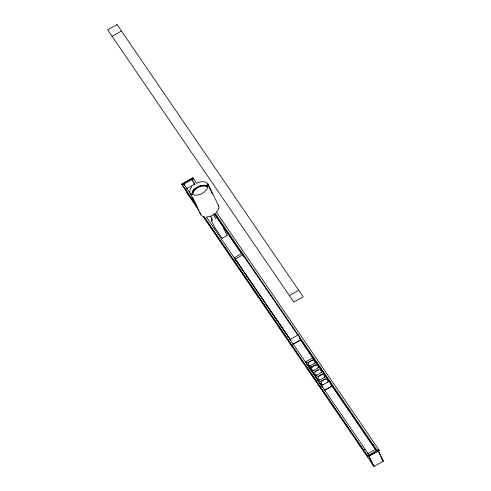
<?xml version="1.0" encoding="UTF-8"?>
<svg xmlns="http://www.w3.org/2000/svg" width="491" height="491" viewBox="0 0 491 491"><rect width="100%" height="100%" fill="white"/><g stroke="black" fill="none" stroke-linecap="round" stroke-linejoin="round"><path stroke-width="0.74" d="M189.735 191.558L190.213 189.188L191.778 186.733M207.374 188.237C204.931 193.037 199.002 195.934 193.718 194.921M216.93 212.075L218.876 208.411L218.771 206.073L207.957 183.916C205.41 180.719 200.561 181.498 197.235 182.867M212.051 217.697L211.314 218.882L211.326 220.263M214.493 214.26L211.468 215.942L206.625 217.114M112.101 36.322L121.504 31.086M196.682 206.097L181.713 184.131L193 177.846L196.799 183.481M181.842 184.389L193 177.846M183.382 184.53L182.21 184.855L193.62 178.828M186.157 188.863L194.307 184.328M188.912 194.51L188.286 194.859L185.616 189.385M222.135 238.27L227.106 235.502M236.128 261.586L234.25 257.732L242.401 253.196M234.686 257.738L235.312 259.027L242.836 254.835L297.577 334.905M289.34 295.564L298.743 290.328M234.25 257.732L290.101 339.428L298.252 334.893L300.756 340.03L292.605 344.565M293.109 344.031L300.633 339.846M313.626 357.374L305.476 361.91L322.55 387.436M305.911 361.916L306.537 363.205L314.062 359.013L316.615 362.751M308.698 366.63L316.848 362.094M310.14 367.213L311.398 366.513M311.926 371.349L320.077 366.814M312.362 371.362L312.994 372.644L320.513 368.453L322.642 371.564M315.154 376.069L323.305 371.534M318.383 380.789L326.533 376.253M321.611 385.515L329.756 380.973L332.266 386.11L324.115 390.646M324.619 390.118L332.137 385.932M364.488 449.646L365.114 449.296M373.264 444.754L373.89 444.41M367.366 453.917L375.517 449.382L375.768 449.891M203.906 216.592L367.888 456.446L379.298 450.419L368.017 456.704L203.599 216.212M374.093 465.376L373.467 465.726L368.79 456.139M203.065 216.476L373.964 466.45L383.367 461.215L378.358 450.941M202.531 216.402L200.273 213.935M216.181 211.83L379.298 450.419M195.105 184.094L191.932 179.448L194.724 185.181M214.923 213.076L377.235 450.566L378.678 449.437L367.52 455.973M320.267 368.09L317.284 363.733L309.766 367.925L309.14 366.636M326.718 377.53L323.741 373.172L316.216 377.364L315.59 376.081M329.946 382.25L326.969 377.898L319.445 382.084L321.574 385.196M214.272 213.53L241.94 254M299.768 338.581L313.27 358.326M330.56 383.618L376.707 451.125M214.96 214.677L241.762 253.878M299.688 338.606L313.086 358.209M331.241 384.766L376.56 451.057M381.679 458.747L383.367 461.215M215.119 228.057L222.042 238.184M235.312 259.027L243.505 271.001M244.365 272.266L257.296 291.175M258.156 292.44L264.624 301.897M265.484 303.156L278.415 322.071M279.281 323.33L290.058 339.097M306.537 363.205L308.667 366.317M310.189 368.545L311.889 371.036M312.994 372.644L314.694 375.13M316.646 377.984L318.346 380.476M191.208 194.853L183.781 183.984L184.573 185.61M206.337 216.979L369.085 455.102M181.713 184.131L196.56 205.839M199.174 210.786L187.789 194.135L185.119 188.654M207.957 183.916L208.43 184.874M218.299 205.115L218.771 206.073M207.638 185.211L207.208 184.334L208.08 186.126M211.646 220.944L211.345 220.33L215.095 228.02M378.193 450.904L382.87 460.49M368.956 456.176L373.964 466.45M329.633 381.611L331.511 385.46M326.092 376.247L327.595 379.181M322.869 371.527L324.993 375.744M319.887 367.17L321.139 369.741M319.954 367.452L321.206 370.018M316.658 362.45L318.229 365.66M316.413 362.088L318.604 366.581M313.436 357.73L315.627 362.223M290.101 339.428L290.727 340.711M242.21 253.552L243.775 256.762M209.436 187.771L212.578 194.203M223.601 228.229L227.118 235.484M213.493 214.058L215.776 218.747M210.516 216.132L212.56 220.318M192.515 197.192L194.19 200.635M194.866 202.01L197.216 206.828M199.898 212.339L200.574 213.714M189.937 192.73L200.745 214.892M191.901 194.454A9.335 5.671 -26 0 1 198.149 186.721A9.335 5.671 -26 0 1 208.104 186.531M193.092 195.019A8.23 5.002 -26 0 1 198.444 187.323A8.23 5.002 -26 0 1 207.822 187.814M192.012 194.399A9.206 5.591 -26 0 1 198.174 186.77A9.206 5.591 -26 0 1 207.988 186.586M192.632 191.067A9.71 5.898 -26 0 1 193.503 189.9M193.847 189.526A9.71 5.898 -26 0 1 194.596 188.796M200.383 185.573A9.71 5.898 -26 0 1 201.445 185.297M209.098 187.083A9.71 5.898 -26 0 1 209.553 188.004M324.072 379.813A3.597 2.185 -26 0 1 327.387 379.868A3.597 2.185 -26 0 1 327.503 382.329M323.864 384.453A3.597 2.185 -26 0 1 321.36 383.532A3.597 2.185 -26 0 1 322.213 380.991M322.532 380.709A3.597 2.185 -26 0 1 322.882 380.445M323.256 380.206A3.597 2.185 -26 0 1 323.655 379.997M321.691 374.836A3.597 2.185 -26 0 1 324.465 377.297M319.837 379.758A3.597 2.185 -26 0 1 318.002 378.125A3.597 2.185 -26 0 1 320.034 375.486M320.433 375.271A3.597 2.185 -26 0 1 321.267 374.946M320.04 370.061A3.597 2.185 -26 0 1 321.237 372.577M317.002 375.044A3.597 2.185 -26 0 1 314.854 372.951A3.597 2.185 -26 0 1 318.463 370.116M314.811 365.507A3.597 2.185 -26 0 1 318.015 367.857M314.179 370.288A3.597 2.185 -26 0 1 311.546 368.686A3.597 2.185 -26 0 1 314.387 365.654M312.006 360.676A3.597 2.185 -26 0 1 314.596 363.45M310.545 365.605A3.597 2.185 -26 0 1 308.36 363.665A3.597 2.185 -26 0 1 311.582 360.787M117.036 24.55L107.633 29.785L293.808 302.1L303.211 296.865L117.036 24.55"/></g></svg>
